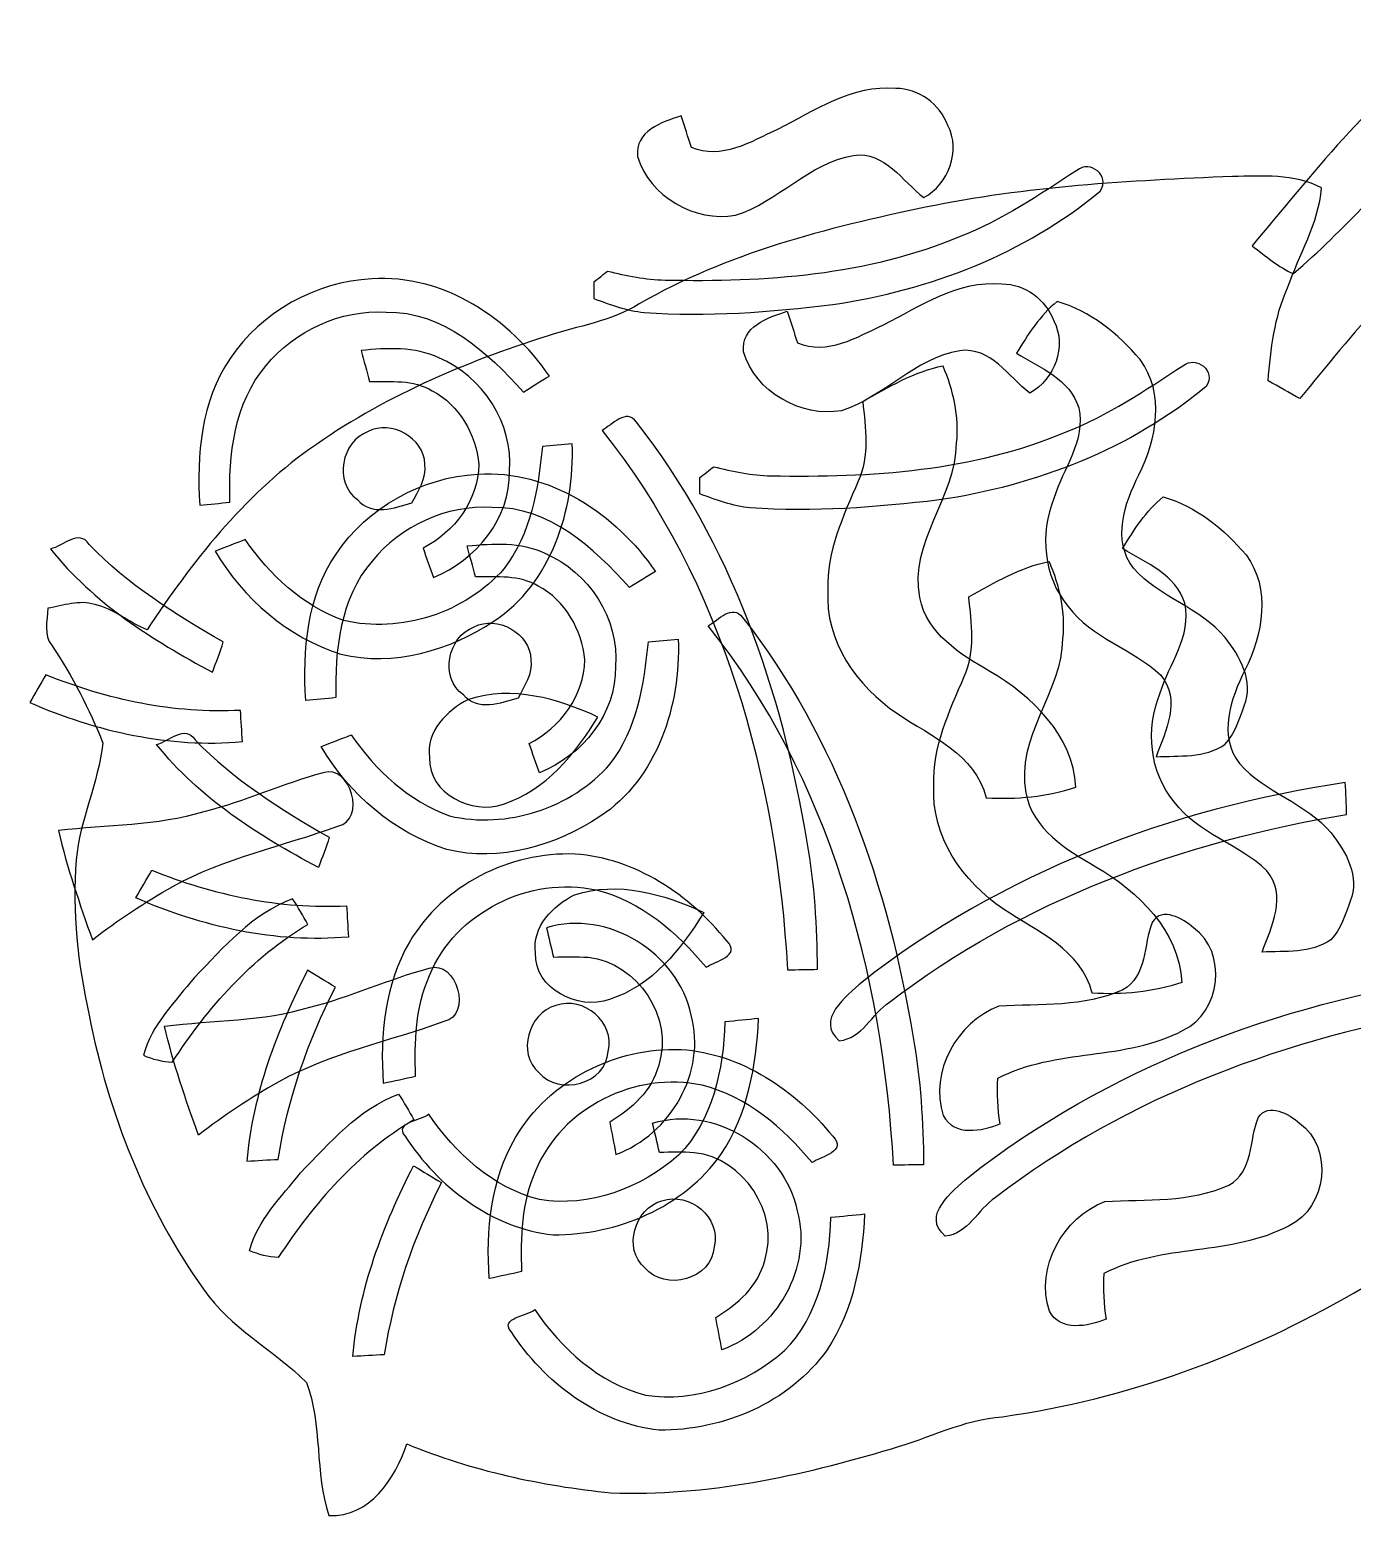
# Model space of a CAD drawing. Header units: centimetres. Extents: x -12.1 to 13.1, y -14.1 to 13.3.
# Drawn here: x -11.11 to -4.43, y 5.4 to 12.92 of the extents above; entities that cross this region are included whole.
import ezdxf

# ---------------------------------------------------------------- set-up
doc = ezdxf.new("R2010")
doc.units = ezdxf.units.CM
doc.header["$MEASUREMENT"] = 0
doc.layers.add('Camada 1', color=7, linetype='Continuous')

msp = doc.modelspace()

# ---------------------------------------------------------------- linework, layer by layer
at = {"layer": 'Camada 1', "color": 7}
for points, knots in [([(-3.95781, 12.8538), (-3.90666, 12.88768), (-3.84844, 12.91872), (-3.78529, 12.92048), (-3.78529, 12.92048), (-3.7218, 12.90214), (-3.67171, 12.85451), (-3.61879, 12.81712), (-3.61879, 12.81712), (-3.61809, 12.78607), (-3.61667, 12.72469), (-3.61597, 12.69365), (-3.61597, 12.69365), (-3.72356, 12.57158), (-3.85197, 12.47069), (-3.98392, 12.37615), (-3.98392, 12.37615), (-4.25767, 12.17576), (-4.4704, 11.9066), (-4.72863, 11.68823), (-4.72863, 11.68823), (-4.8073, 11.71998), (-4.86974, 11.77959), (-4.93818, 11.82793), (-4.93818, 11.82793), (-4.63549, 12.19094), (-4.33951, 12.56876), (-3.95781, 12.8538)], [0, 0, 0, 0, 0.125, 0.125, 0.125, 0.125, 0.25, 0.25, 0.25, 0.25, 0.375, 0.375, 0.375, 0.375, 0.5, 0.5, 0.5, 0.5, 0.625, 0.625, 0.625, 0.625, 0.75, 0.75, 0.75, 0.75, 1, 1, 1, 1]), ([(-7.33636, 12.41707), (-7.14798, 12.5109), (-6.95888, 12.6439), (-6.7377, 12.62345), (-6.7377, 12.62345), (-6.62199, 12.62486), (-6.5151, 12.54441), (-6.47522, 12.43718), (-6.47522, 12.43718), (-6.40749, 12.30736), (-6.47206, 12.1419), (-6.59589, 12.07205), (-6.59589, 12.07205), (-6.70524, 12.1546), (-6.79343, 12.307), (-6.95077, 12.28583), (-6.95077, 12.28583), (-7.17727, 12.24702), (-7.33283, 12.05229), (-7.54732, 11.98279), (-7.54732, 11.98279), (-7.75053, 11.94681), (-7.98548, 12.07805), (-8.04227, 12.27983), (-8.04227, 12.27983), (-8.0592, 12.40719), (-7.91809, 12.45552), (-7.82214, 12.48515), (-7.82214, 12.48515), (-7.80486, 12.43188), (-7.78686, 12.37861), (-7.77027, 12.325), (-7.77027, 12.325), (-7.61965, 12.2629), (-7.47006, 12.35321), (-7.33636, 12.41707)], [0, 0, 0, 0, 0.1, 0.1, 0.1, 0.1, 0.2, 0.2, 0.2, 0.2, 0.3, 0.3, 0.3, 0.3, 0.4, 0.4, 0.4, 0.4, 0.5, 0.5, 0.5, 0.5, 0.6, 0.6, 0.6, 0.6, 0.7, 0.7, 0.7, 0.7, 0.8, 0.8, 0.8, 0.8, 1, 1, 1, 1]), ([(-5.82295, 12.20998), (-5.75451, 12.26361), (-5.6536, 12.18388), (-5.70476, 12.10556), (-5.70476, 12.10556), (-6.08576, 11.78806), (-6.56731, 11.60391), (-7.0552, 11.53159), (-7.0552, 11.53159), (-7.37129, 11.4942), (-7.69055, 11.46915), (-8.00876, 11.49173), (-8.00876, 11.49173), (-8.09695, 11.50055), (-8.18091, 11.53159), (-8.26311, 11.56229), (-8.26311, 11.56229), (-8.26346, 11.58945), (-8.26381, 11.61697), (-8.26417, 11.64449), (-8.26417, 11.64449), (-8.24653, 11.65824), (-8.21125, 11.68576), (-8.19361, 11.69951), (-8.19361, 11.69951), (-8.09837, 11.67588), (-8.0017, 11.65542), (-7.90292, 11.65401), (-7.90292, 11.65401), (-7.39985, 11.64378), (-6.88269, 11.67729), (-6.41349, 11.87555), (-6.41349, 11.87555), (-6.20112, 11.9581), (-6.01274, 12.08687), (-5.82295, 12.20998)], [0, 0, 0, 0, 0.1, 0.1, 0.1, 0.1, 0.2, 0.2, 0.2, 0.2, 0.3, 0.3, 0.3, 0.3, 0.4, 0.4, 0.4, 0.4, 0.5, 0.5, 0.5, 0.5, 0.6, 0.6, 0.6, 0.6, 0.7, 0.7, 0.7, 0.7, 0.8, 0.8, 0.8, 0.8, 1, 1, 1, 1]), ([(-10.10144, 11.25854), (-9.94233, 11.49456), (-9.66893, 11.6473), (-9.3853, 11.66177), (-9.3853, 11.66177), (-9.02299, 11.68717), (-8.68679, 11.45928), (-8.48783, 11.1707), (-8.48783, 11.1707), (-8.53193, 11.14424), (-8.57567, 11.11708), (-8.61942, 11.08957), (-8.61942, 11.08957), (-8.79862, 11.29065), (-9.02582, 11.49879), (-9.31333, 11.49385), (-9.31333, 11.49385), (-9.54405, 11.50761), (-9.77335, 11.40036), (-9.9194, 11.22326), (-9.9194, 11.22326), (-10.08062, 11.03488), (-10.10884, 10.7717), (-10.10214, 10.53288), (-10.10214, 10.53288), (-10.15294, 10.52794), (-10.20374, 10.52265), (-10.25454, 10.51806), (-10.25454, 10.51806), (-10.27007, 10.7717), (-10.2489, 11.04265), (-10.10144, 11.25854)], [0, 0, 0, 0, 0.1111111, 0.1111111, 0.1111111, 0.1111111, 0.2222222, 0.2222222, 0.2222222, 0.2222222, 0.3333333, 0.3333333, 0.3333333, 0.3333333, 0.4444444, 0.4444444, 0.4444444, 0.4444444, 0.5555556, 0.5555556, 0.5555556, 0.5555556, 0.6666667, 0.6666667, 0.6666667, 0.6666667, 0.7777778, 0.7777778, 0.7777778, 0.7777778, 1, 1, 1, 1]), ([(-6.1281, 11.28676), (-6.06918, 11.38061), (-6.01027, 11.47726), (-5.92242, 11.54712), (-5.92242, 11.54712), (-5.75875, 11.5009), (-5.6134, 11.38449), (-5.50403, 11.25431), (-5.50403, 11.25431), (-5.37598, 11.08145), (-5.42079, 10.85144), (-5.50969, 10.67188), (-5.50969, 10.67188), (-5.58129, 10.52935), (-5.64761, 10.34062), (-5.53685, 10.19951), (-5.53685, 10.19951), (-5.40807, 10.05134), (-5.2003, 10.00195), (-5.07434, 9.84955), (-5.07434, 9.84955), (-4.9985, 9.75501), (-4.92794, 9.62695), (-4.97769, 9.50453), (-4.97769, 9.50453), (-5.00203, 9.43609), (-5.02496, 9.36307), (-5.07541, 9.30945), (-5.07541, 9.30945), (-5.17666, 9.23854), (-5.30684, 9.253), (-5.42325, 9.24701), (-5.42325, 9.24701), (-5.37527, 9.37542), (-5.29378, 9.53487), (-5.39962, 9.65835), (-5.39962, 9.65835), (-5.54002, 9.79452), (-5.74852, 9.84497), (-5.86739, 10.00653), (-5.86739, 10.00653), (-5.99334, 10.15717), (-6.01062, 10.37378), (-5.93936, 10.55263), (-5.93936, 10.55263), (-5.89314, 10.70292), (-5.77673, 10.84473), (-5.81342, 11.00949), (-5.81342, 11.00949), (-5.85645, 11.15447), (-6.01132, 11.21304), (-6.1281, 11.28676)], [0, 0, 0, 0, 0.0714286, 0.0714286, 0.0714286, 0.0714286, 0.1428571, 0.1428571, 0.1428571, 0.1428571, 0.2142857, 0.2142857, 0.2142857, 0.2142857, 0.2857143, 0.2857143, 0.2857143, 0.2857143, 0.3571429, 0.3571429, 0.3571429, 0.3571429, 0.4285714, 0.4285714, 0.4285714, 0.4285714, 0.5, 0.5, 0.5, 0.5, 0.5714286, 0.5714286, 0.5714286, 0.5714286, 0.6428571, 0.6428571, 0.6428571, 0.6428571, 0.7142857, 0.7142857, 0.7142857, 0.7142857, 0.7857143, 0.7857143, 0.7857143, 0.7857143, 0.8571429, 0.8571429, 0.8571429, 0.8571429, 1, 1, 1, 1]), ([(-9.43927, 11.29947), (-9.30769, 11.31252), (-9.16904, 11.32098), (-9.04592, 11.26243), (-9.04592, 11.26243), (-8.82543, 11.16929), (-8.66951, 10.93116), (-8.68927, 10.69022), (-8.68927, 10.69022), (-8.68503, 10.45174), (-8.85719, 10.23972), (-9.07273, 10.1533), (-9.07273, 10.1533), (-9.09072, 10.20268), (-9.10872, 10.25136), (-9.12636, 10.30075), (-9.12636, 10.30075), (-8.96761, 10.38331), (-8.84696, 10.541), (-8.84484, 10.72444), (-8.84484, 10.72444), (-8.85965, 10.87543), (-8.94221, 11.02501), (-9.07979, 11.09627), (-9.07979, 11.09627), (-9.17504, 11.15412), (-9.29005, 11.14178), (-9.39623, 11.14248), (-9.39623, 11.14248), (-9.41034, 11.19504), (-9.42516, 11.24726), (-9.43927, 11.29947)], [0, 0, 0, 0, 0.1111111, 0.1111111, 0.1111111, 0.1111111, 0.2222222, 0.2222222, 0.2222222, 0.2222222, 0.3333333, 0.3333333, 0.3333333, 0.3333333, 0.4444444, 0.4444444, 0.4444444, 0.4444444, 0.5555556, 0.5555556, 0.5555556, 0.5555556, 0.6666667, 0.6666667, 0.6666667, 0.6666667, 0.7777778, 0.7777778, 0.7777778, 0.7777778, 1, 1, 1, 1]), ([(-6.90491, 11.04229), (-6.77509, 11.1132), (-6.64632, 11.19222), (-6.49922, 11.2208), (-6.49922, 11.2208), (-6.44701, 11.09839), (-6.41597, 10.9661), (-6.43078, 10.83239), (-6.43078, 10.83239), (-6.43395, 10.55793), (-6.67137, 10.33285), (-6.61599, 10.05169), (-6.61599, 10.05169), (-6.58283, 9.8686), (-6.41103, 9.76418), (-6.26251, 9.67809), (-6.26251, 9.67809), (-6.04767, 9.55216), (-5.84412, 9.35672), (-5.82789, 9.09284), (-5.82789, 9.09284), (-5.97429, 9.04521), (-6.1281, 9.03005), (-6.2812, 9.03957), (-6.2812, 9.03957), (-6.33764, 9.26076), (-6.55849, 9.34896), (-6.72958, 9.46467), (-6.72958, 9.46467), (-6.93454, 9.60154), (-7.09648, 9.83262), (-7.0813, 10.08838), (-7.0813, 10.08838), (-7.08871, 10.28453), (-7.00298, 10.46373), (-6.92784, 10.63941), (-6.92784, 10.63941), (-6.86964, 10.76677), (-6.8901, 10.90824), (-6.90491, 11.04229)], [0, 0, 0, 0, 0.0909091, 0.0909091, 0.0909091, 0.0909091, 0.1818182, 0.1818182, 0.1818182, 0.1818182, 0.2727273, 0.2727273, 0.2727273, 0.2727273, 0.3636364, 0.3636364, 0.3636364, 0.3636364, 0.4545455, 0.4545455, 0.4545455, 0.4545455, 0.5454545, 0.5454545, 0.5454545, 0.5454545, 0.6363636, 0.6363636, 0.6363636, 0.6363636, 0.7272727, 0.7272727, 0.7272727, 0.7272727, 0.8181818, 0.8181818, 0.8181818, 0.8181818, 1, 1, 1, 1]), ([(-8.22148, 10.89625), (-8.17033, 10.92411), (-8.09942, 11.00949), (-8.04757, 10.93752), (-8.04757, 10.93752), (-7.56884, 10.32792), (-7.31026, 9.57297), (-7.18572, 8.8152), (-7.18572, 8.8152), (-7.14728, 8.60319), (-7.13563, 8.38799), (-7.13281, 8.17279), (-7.13281, 8.17279), (-7.18361, 8.17209), (-7.2344, 8.17104), (-7.2852, 8.16997), (-7.2852, 8.16997), (-7.33848, 9.138), (-7.60942, 10.12789), (-8.22148, 10.89625)], [0, 0, 0, 0, 0.1666667, 0.1666667, 0.1666667, 0.1666667, 0.3333333, 0.3333333, 0.3333333, 0.3333333, 0.5, 0.5, 0.5, 0.5, 0.6666667, 0.6666667, 0.6666667, 0.6666667, 1, 1, 1, 1]), ([(-9.40364, 10.89025), (-9.28793, 10.95198), (-9.12071, 10.85744), (-9.11683, 10.72585), (-9.11683, 10.72585), (-9.1066, 10.65283), (-9.1514, 10.59109), (-9.1821, 10.52971), (-9.1821, 10.52971), (-9.2717, 10.50395), (-9.386, 10.46091), (-9.45762, 10.54664), (-9.45762, 10.54664), (-9.58003, 10.63412), (-9.53805, 10.84086), (-9.40364, 10.89025)], [0, 0, 0, 0, 0.2, 0.2, 0.2, 0.2, 0.4, 0.4, 0.4, 0.4, 0.6, 0.6, 0.6, 0.6, 1, 1, 1, 1]), ([(-8.52346, 10.81405), (-8.47336, 10.81863), (-8.42292, 10.82322), (-8.37247, 10.82815), (-8.37247, 10.82815), (-8.36012, 10.49301), (-8.4776, 10.12472), (-8.76793, 9.93175), (-8.76793, 9.93175), (-8.99125, 9.78393), (-9.27593, 9.70068), (-9.54087, 9.76524), (-9.54087, 9.76524), (-9.80757, 9.8499), (-10.03617, 10.04534), (-10.17622, 10.28594), (-10.17622, 10.28594), (-10.12578, 10.30534), (-10.07533, 10.32474), (-10.02488, 10.34415), (-10.02488, 10.34415), (-9.90176, 10.16599), (-9.7349, 10.01042), (-9.52888, 9.93527), (-9.52888, 9.93527), (-9.23784, 9.86825), (-8.91327, 9.97302), (-8.71643, 10.19775), (-8.71643, 10.19775), (-8.58131, 10.37272), (-8.54427, 10.59956), (-8.52346, 10.81405)], [0, 0, 0, 0, 0.1111111, 0.1111111, 0.1111111, 0.1111111, 0.2222222, 0.2222222, 0.2222222, 0.2222222, 0.3333333, 0.3333333, 0.3333333, 0.3333333, 0.4444444, 0.4444444, 0.4444444, 0.4444444, 0.5555556, 0.5555556, 0.5555556, 0.5555556, 0.6666667, 0.6666667, 0.6666667, 0.6666667, 0.7777778, 0.7777778, 0.7777778, 0.7777778, 1, 1, 1, 1]), ([(-11.00843, 10.29687), (-10.94493, 10.30957), (-10.86379, 10.40165), (-10.81299, 10.3191), (-10.81299, 10.3191), (-10.6179, 10.1166), (-10.37836, 9.96632), (-10.13601, 9.82733), (-10.13601, 9.82733), (-10.14906, 9.77477), (-10.17164, 9.72537), (-10.19034, 9.67457), (-10.19034, 9.67457), (-10.49301, 9.83509), (-10.79323, 10.02594), (-11.00843, 10.29687)], [0, 0, 0, 0, 0.2, 0.2, 0.2, 0.2, 0.4, 0.4, 0.4, 0.4, 0.6, 0.6, 0.6, 0.6, 1, 1, 1, 1]), ([(-11.03206, 9.66082), (-10.72056, 9.53558), (-10.38506, 9.46326), (-10.04817, 9.48125), (-10.04817, 9.48125), (-10.04534, 9.42869), (-10.04216, 9.37577), (-10.03864, 9.32321), (-10.03864, 9.32321), (-10.40623, 9.29004), (-10.777, 9.37471), (-11.1132, 9.52076), (-11.1132, 9.52076), (-11.08674, 9.56768), (-11.05923, 9.61425), (-11.03206, 9.66082)], [0, 0, 0, 0, 0.2, 0.2, 0.2, 0.2, 0.4, 0.4, 0.4, 0.4, 0.6, 0.6, 0.6, 0.6, 1, 1, 1, 1]), ([(-8.89634, 9.53664), (-8.67727, 9.60754), (-8.44409, 9.54122), (-8.243, 9.44738), (-8.243, 9.44738), (-8.35659, 9.26253), (-8.50582, 9.07556), (-8.72031, 9.00782), (-8.72031, 9.00782), (-8.87835, 8.95103), (-9.09742, 9.06004), (-9.09425, 9.24207), (-9.09425, 9.24207), (-9.11189, 9.37506), (-9.00535, 9.4816), (-8.89634, 9.53664)], [0, 0, 0, 0, 0.2, 0.2, 0.2, 0.2, 0.4, 0.4, 0.4, 0.4, 0.6, 0.6, 0.6, 0.6, 1, 1, 1, 1]), ([(-10.23302, 8.96902), (-10.0277, 9.01981), (-9.83509, 9.11083), (-9.63118, 9.16552), (-9.63118, 9.16552), (-9.49078, 9.21103), (-9.41211, 8.92633), (-9.55604, 8.89564), (-9.55604, 8.89564), (-9.83473, 8.79615), (-10.12965, 8.73512), (-10.39106, 8.5919), (-10.39106, 8.5919), (-10.53218, 8.51111), (-10.66834, 8.42151), (-10.79676, 8.32167), (-10.79676, 8.32167), (-10.86062, 8.50335), (-10.92481, 8.68538), (-10.96821, 8.87341), (-10.96821, 8.87341), (-10.72268, 8.9034), (-10.47115, 8.89564), (-10.23302, 8.96902)], [0, 0, 0, 0, 0.1428571, 0.1428571, 0.1428571, 0.1428571, 0.2857143, 0.2857143, 0.2857143, 0.2857143, 0.4285714, 0.4285714, 0.4285714, 0.4285714, 0.5714286, 0.5714286, 0.5714286, 0.5714286, 0.7142857, 0.7142857, 0.7142857, 0.7142857, 1, 1, 1, 1]), ([(-6.90845, 8.1086), (-6.20676, 8.65893), (-5.34492, 8.98666), (-4.46687, 9.11647), (-4.46687, 9.11647), (-4.46334, 9.06285), (-4.46122, 9.00923), (-4.46122, 8.95526), (-4.46122, 8.95526), (-5.28778, 8.81873), (-6.102, 8.52028), (-6.7705, 8.00629), (-6.7705, 8.00629), (-6.8587, 7.94737), (-6.90986, 7.82214), (-7.02344, 7.8119), (-7.02344, 7.8119), (-7.14691, 7.91457), (-6.98712, 8.03839), (-6.90845, 8.1086)], [0, 0, 0, 0, 0.1666667, 0.1666667, 0.1666667, 0.1666667, 0.3333333, 0.3333333, 0.3333333, 0.3333333, 0.5, 0.5, 0.5, 0.5, 0.6666667, 0.6666667, 0.6666667, 0.6666667, 1, 1, 1, 1]), ([(-9.19514, 8.31038), (-9.02547, 8.59754), (-8.68891, 8.76864), (-8.358, 8.75488), (-8.358, 8.75488), (-8.05215, 8.73478), (-7.7805, 8.54816), (-7.59178, 8.31638), (-7.59178, 8.31638), (-7.51769, 8.23948), (-7.64857, 8.21584), (-7.69654, 8.18303), (-7.69654, 8.18303), (-7.84119, 8.35906), (-8.02534, 8.51852), (-8.25146, 8.57391), (-8.25146, 8.57391), (-8.5859, 8.64729), (-8.96302, 8.46137), (-9.09355, 8.14211), (-9.09355, 8.14211), (-9.1641, 7.9823), (-9.17116, 7.8045), (-9.16375, 7.63269), (-9.16375, 7.63269), (-9.21808, 7.6207), (-9.27276, 7.60906), (-9.32708, 7.59741), (-9.32708, 7.59741), (-9.34472, 7.84048), (-9.32038, 8.09625), (-9.19514, 8.31038)], [0, 0, 0, 0, 0.1111111, 0.1111111, 0.1111111, 0.1111111, 0.2222222, 0.2222222, 0.2222222, 0.2222222, 0.3333333, 0.3333333, 0.3333333, 0.3333333, 0.4444444, 0.4444444, 0.4444444, 0.4444444, 0.5555556, 0.5555556, 0.5555556, 0.5555556, 0.6666667, 0.6666667, 0.6666667, 0.6666667, 0.7777778, 0.7777778, 0.7777778, 0.7777778, 1, 1, 1, 1]), ([(-10.28099, 8.13152), (-10.1346, 8.28251), (-9.98819, 8.45502), (-9.78534, 8.5284), (-9.78534, 8.5284), (-9.75677, 8.48713), (-9.73313, 8.44268), (-9.70808, 8.39927), (-9.70808, 8.39927), (-9.99243, 8.23241), (-10.21397, 7.97701), (-10.39318, 7.70395), (-10.39318, 7.70395), (-10.44363, 7.70573), (-10.49266, 7.71913), (-10.53853, 7.73818), (-10.53853, 7.73818), (-10.49831, 7.89269), (-10.37801, 8.01017), (-10.28099, 8.13152)], [0, 0, 0, 0, 0.1666667, 0.1666667, 0.1666667, 0.1666667, 0.3333333, 0.3333333, 0.3333333, 0.3333333, 0.5, 0.5, 0.5, 0.5, 0.6666667, 0.6666667, 0.6666667, 0.6666667, 1, 1, 1, 1]), ([(-8.50265, 8.3827), (-8.19114, 8.47725), (-7.83766, 8.255), (-7.77134, 7.94032), (-7.77134, 7.94032), (-7.69372, 7.65174), (-7.8761, 7.33918), (-8.15163, 7.23759), (-8.15163, 7.23759), (-8.16256, 7.29192), (-8.17279, 7.34625), (-8.18303, 7.40092), (-8.18303, 7.40092), (-8.07261, 7.4669), (-7.96854, 7.55931), (-7.93573, 7.68879), (-7.93573, 7.68879), (-7.85917, 7.92903), (-8.04192, 8.20561), (-8.29133, 8.23348), (-8.29133, 8.23348), (-8.34989, 8.23806), (-8.40846, 8.23559), (-8.46701, 8.23488), (-8.46701, 8.23488), (-8.47901, 8.28428), (-8.491, 8.33331), (-8.50265, 8.3827)], [0, 0, 0, 0, 0.125, 0.125, 0.125, 0.125, 0.25, 0.25, 0.25, 0.25, 0.375, 0.375, 0.375, 0.375, 0.5, 0.5, 0.5, 0.5, 0.625, 0.625, 0.625, 0.625, 0.75, 0.75, 0.75, 0.75, 1, 1, 1, 1]), ([(-5.44159, 8.41233), (-5.39114, 8.48959), (-5.28708, 8.42891), (-5.23416, 8.3827), (-5.23416, 8.3827), (-5.05989, 8.25853), (-5.09517, 7.95478), (-5.28637, 7.86448), (-5.28637, 7.86448), (-5.57705, 7.7089), (-5.93054, 7.77521), (-6.22299, 7.62246), (-6.22299, 7.62246), (-6.22793, 7.5452), (-6.22194, 7.46831), (-6.21135, 7.39174), (-6.21135, 7.39174), (-6.30237, 7.35541), (-6.44348, 7.32754), (-6.49781, 7.43338), (-6.49781, 7.43338), (-6.56907, 7.65562), (-6.42972, 7.90363), (-6.21736, 7.98723), (-6.21736, 7.98723), (-6.00779, 7.99747), (-5.7866, 7.98124), (-5.59082, 8.06943), (-5.59082, 8.06943), (-5.46629, 8.13787), (-5.48886, 8.29803), (-5.44159, 8.41233)], [0, 0, 0, 0, 0.1111111, 0.1111111, 0.1111111, 0.1111111, 0.2222222, 0.2222222, 0.2222222, 0.2222222, 0.3333333, 0.3333333, 0.3333333, 0.3333333, 0.4444444, 0.4444444, 0.4444444, 0.4444444, 0.5555556, 0.5555556, 0.5555556, 0.5555556, 0.6666667, 0.6666667, 0.6666667, 0.6666667, 0.7777778, 0.7777778, 0.7777778, 0.7777778, 1, 1, 1, 1]), ([(-10.01641, 7.20336), (-9.98714, 7.54308), (-9.86367, 7.86659), (-9.70985, 8.16786), (-9.70985, 8.16786), (-9.66293, 8.13928), (-9.61602, 8.11071), (-9.56909, 8.08248), (-9.56909, 8.08248), (-9.70879, 7.80908), (-9.8104, 7.51662), (-9.85766, 7.21254), (-9.85766, 7.21254), (-9.91058, 7.20972), (-9.96349, 7.20653), (-10.01641, 7.20336)], [0, 0, 0, 0, 0.2, 0.2, 0.2, 0.2, 0.4, 0.4, 0.4, 0.4, 0.6, 0.6, 0.6, 0.6, 1, 1, 1, 1]), ([(-8.45537, 7.99041), (-8.31497, 8.03733), (-8.15374, 7.90751), (-8.1915, 7.75828), (-8.1915, 7.75828), (-8.19996, 7.59319), (-8.43879, 7.53039), (-8.54145, 7.65104), (-8.54145, 7.65104), (-8.65293, 7.74946), (-8.59402, 7.94985), (-8.45537, 7.99041)], [0, 0, 0, 0, 0.25, 0.25, 0.25, 0.25, 0.5, 0.5, 0.5, 0.5, 1, 1, 1, 1]), ([(-7.60095, 7.90716), (-7.54415, 7.9128), (-7.4877, 7.91845), (-7.43091, 7.92373), (-7.43091, 7.92373), (-7.44431, 7.68597), (-7.48454, 7.43866), (-7.62105, 7.23759), (-7.62105, 7.23759), (-7.81015, 6.96911), (-8.14704, 6.82941), (-8.46913, 6.83119), (-8.46913, 6.83119), (-8.77887, 6.86435), (-9.05051, 7.0746), (-9.21737, 7.32966), (-9.21737, 7.32966), (-9.27558, 7.39916), (-9.13694, 7.40657), (-9.09673, 7.44044), (-9.09673, 7.44044), (-8.96373, 7.24288), (-8.77322, 7.06966), (-8.53828, 7.00899), (-8.53828, 7.00899), (-8.28639, 6.96877), (-8.02357, 7.06683), (-7.83554, 7.23406), (-7.83554, 7.23406), (-7.66127, 7.40903), (-7.60906, 7.66903), (-7.60095, 7.90716)], [0, 0, 0, 0, 0.1111111, 0.1111111, 0.1111111, 0.1111111, 0.2222222, 0.2222222, 0.2222222, 0.2222222, 0.3333333, 0.3333333, 0.3333333, 0.3333333, 0.4444444, 0.4444444, 0.4444444, 0.4444444, 0.5555556, 0.5555556, 0.5555556, 0.5555556, 0.6666667, 0.6666667, 0.6666667, 0.6666667, 0.7777778, 0.7777778, 0.7777778, 0.7777778, 1, 1, 1, 1])]:
    msp.add_open_spline(points, degree=3, knots=knots, dxfattribs=at)
at = {"layer": 'Camada 1', "color": 156}
for points, knots in [([(-3.83814, 11.99705), (-3.66633, 12.15509), (-3.45503, 12.33148), (-3.20455, 12.29197), (-3.20455, 12.29197), (-2.97842, 12.2581), (-2.80592, 12.08171), (-2.73325, 11.87146), (-2.73325, 11.87146), (-2.56427, 11.93108), (-2.40233, 12.03374), (-2.21641, 12.02351), (-2.21641, 12.02351), (-2.04709, 12.02773), (-1.88481, 11.9212), (-1.81637, 11.76739), (-1.81637, 11.76739), (-1.74547, 11.63227), (-1.76133, 11.47494), (-1.77368, 11.32889), (-1.77368, 11.32889), (-1.42127, 11.39944), (-1.06248, 11.46718), (-0.70124, 11.44107), (-0.70124, 11.44107), (-0.56048, 11.42801), (-0.41162, 11.3938), (-0.30612, 11.29325), (-0.30612, 11.29325), (-0.1495, 11.15214), (-0.10681, 10.90309), (-0.20665, 10.71753), (-0.20665, 10.71753), (-0.28566, 10.57042), (-0.42467, 10.46917), (-0.55802, 10.37463), (-0.55802, 10.37463), (-0.80108, 10.20987), (-1.06708, 10.08323), (-1.33342, 9.96117), (-1.33342, 9.96117), (-1.24452, 9.86557), (-1.15879, 9.76008), (-1.12775, 9.63026), (-1.12775, 9.63026), (-1.06531, 9.45106), (-1.14645, 9.24362), (-1.29814, 9.13531), (-1.29814, 9.13531), (-1.44912, 9.02525), (-1.64105, 9.00479), (-1.8192, 8.96845), (-1.8192, 8.96845), (-1.80543, 8.9427), (-1.79169, 8.91659), (-1.77792, 8.89049), (-1.77792, 8.89049), (-1.73877, 8.64601), (-1.84248, 8.36309), (-2.07883, 8.25831), (-2.07883, 8.25831), (-2.33637, 8.14119), (-2.61823, 8.2329), (-2.8853, 8.24914), (-2.8853, 8.24914), (-3.21725, 8.31793), (-3.54498, 8.40436), (-3.87378, 8.48585), (-3.87378, 8.48585), (-3.78418, 8.35497), (-3.68821, 8.22162), (-3.55558, 8.13166), (-3.55558, 8.13166), (-3.36647, 8.04594), (-3.15729, 8.01349), (-2.96925, 7.92529), (-2.96925, 7.92529), (-2.89517, 7.88789), (-2.89692, 7.78205), (-2.95585, 7.73127), (-2.95585, 7.73127), (-3.8011, 6.79853), (-4.93881, 6.08977), (-6.19858, 5.91197), (-6.19858, 5.91197), (-6.39544, 5.89753), (-6.57217, 5.80297), (-6.75984, 5.75043), (-6.75984, 5.75043), (-7.21811, 5.61248), (-7.69577, 5.50841), (-8.17695, 5.5278), (-8.17695, 5.5278), (-8.52904, 5.56239), (-8.88004, 5.63963), (-9.20813, 5.77441), (-9.20813, 5.77441), (-9.26846, 5.59909), (-9.39193, 5.40399), (-9.60253, 5.41209), (-9.60253, 5.41209), (-9.6752, 5.62975), (-9.63288, 5.86928), (-9.71542, 6.08557), (-9.71542, 6.08557), (-9.88123, 6.25031), (-10.10065, 6.35897), (-10.2347, 6.55617), (-10.2347, 6.55617), (-10.52822, 6.96679), (-10.71695, 7.44798), (-10.81361, 7.94186), (-10.81361, 7.94186), (-10.8697, 8.19939), (-10.90005, 8.46362), (-10.87888, 8.72679), (-10.87888, 8.72679), (-10.85947, 8.92859), (-10.76704, 9.11485), (-10.7434, 9.31523), (-10.7434, 9.31523), (-10.81255, 9.48738), (-10.89688, 9.6539), (-11.00058, 9.80771), (-11.00058, 9.80771), (-11.04504, 9.86239), (-11.02422, 9.93401), (-11.02141, 9.9975), (-11.02141, 9.9975), (-10.94343, 10.0102), (-10.86302, 10.04089), (-10.78433, 10.0162), (-10.78433, 10.0162), (-10.68663, 9.99574), (-10.61218, 9.92378), (-10.52082, 9.88885), (-10.52082, 9.88885), (-10.29398, 10.22998), (-10.03539, 10.56089), (-9.69954, 10.80148), (-9.69954, 10.80148), (-9.33653, 11.06007), (-8.92238, 11.23928), (-8.49868, 11.37263), (-8.49868, 11.37263), (-8.34346, 11.42449), (-8.17554, 11.44636), (-8.03442, 11.53491), (-8.03442, 11.53491), (-7.59028, 11.79173), (-7.08687, 11.91909), (-6.5884, 12.02316), (-6.5884, 12.02316), (-6.07794, 12.12899), (-5.55652, 12.15792), (-5.03688, 12.17908), (-5.03688, 12.17908), (-4.88554, 12.17979), (-4.72538, 12.19637), (-4.58674, 12.12088), (-4.58674, 12.12088), (-4.6019, 11.94095), (-4.70103, 11.78432), (-4.75819, 11.61605), (-4.75819, 11.61605), (-4.82628, 11.46859), (-4.84285, 11.30631), (-4.85696, 11.1465), (-4.85696, 11.1465), (-4.80334, 11.11686), (-4.74971, 11.08688), (-4.69645, 11.05654), (-4.69645, 11.05654), (-4.4287, 11.38604), (-4.15493, 11.71306), (-3.83814, 11.99705)], [0, 0, 0, 0, 0.0222222, 0.0222222, 0.0222222, 0.0222222, 0.0444444, 0.0444444, 0.0444444, 0.0444444, 0.0666667, 0.0666667, 0.0666667, 0.0666667, 0.0888889, 0.0888889, 0.0888889, 0.0888889, 0.1111111, 0.1111111, 0.1111111, 0.1111111, 0.1333333, 0.1333333, 0.1333333, 0.1333333, 0.1555556, 0.1555556, 0.1555556, 0.1555556, 0.1777778, 0.1777778, 0.1777778, 0.1777778, 0.2, 0.2, 0.2, 0.2, 0.2222222, 0.2222222, 0.2222222, 0.2222222, 0.2444444, 0.2444444, 0.2444444, 0.2444444, 0.2666667, 0.2666667, 0.2666667, 0.2666667, 0.2888889, 0.2888889, 0.2888889, 0.2888889, 0.3111111, 0.3111111, 0.3111111, 0.3111111, 0.3333333, 0.3333333, 0.3333333, 0.3333333, 0.3555556, 0.3555556, 0.3555556, 0.3555556, 0.3777778, 0.3777778, 0.3777778, 0.3777778, 0.4, 0.4, 0.4, 0.4, 0.4222222, 0.4222222, 0.4222222, 0.4222222, 0.4444444, 0.4444444, 0.4444444, 0.4444444, 0.4666667, 0.4666667, 0.4666667, 0.4666667, 0.4888889, 0.4888889, 0.4888889, 0.4888889, 0.5111111, 0.5111111, 0.5111111, 0.5111111, 0.5333333, 0.5333333, 0.5333333, 0.5333333, 0.5555556, 0.5555556, 0.5555556, 0.5555556, 0.5777778, 0.5777778, 0.5777778, 0.5777778, 0.6, 0.6, 0.6, 0.6, 0.6222222, 0.6222222, 0.6222222, 0.6222222, 0.6444444, 0.6444444, 0.6444444, 0.6444444, 0.6666667, 0.6666667, 0.6666667, 0.6666667, 0.6888889, 0.6888889, 0.6888889, 0.6888889, 0.7111111, 0.7111111, 0.7111111, 0.7111111, 0.7333333, 0.7333333, 0.7333333, 0.7333333, 0.7555556, 0.7555556, 0.7555556, 0.7555556, 0.7777778, 0.7777778, 0.7777778, 0.7777778, 0.8, 0.8, 0.8, 0.8, 0.8222222, 0.8222222, 0.8222222, 0.8222222, 0.8444444, 0.8444444, 0.8444444, 0.8444444, 0.8666667, 0.8666667, 0.8666667, 0.8666667, 0.8888889, 0.8888889, 0.8888889, 0.8888889, 0.9111111, 0.9111111, 0.9111111, 0.9111111, 0.9333333, 0.9333333, 0.9333333, 0.9333333, 0.9555556, 0.9555556, 0.9555556, 0.9555556, 1, 1, 1, 1]), ([(-6.80077, 11.42978), (-6.80077, 11.42978), (-6.80077, 11.42978), (-6.80077, 11.42978), (-6.80077, 11.42978), (-6.93447, 11.36592), (-7.08406, 11.27561), (-7.23468, 11.33771), (-7.23468, 11.33771), (-7.25127, 11.39132), (-7.26927, 11.44459), (-7.28655, 11.49786), (-7.28655, 11.49786), (-7.38251, 11.46824), (-7.52362, 11.4199), (-7.50667, 11.29255), (-7.50667, 11.29255), (-7.44989, 11.09076), (-7.21494, 10.95952), (-7.01173, 10.99551), (-7.01173, 10.99551), (-6.79724, 11.065), (-6.64168, 11.25974), (-6.41518, 11.29855), (-6.41518, 11.29855), (-6.25784, 11.31971), (-6.16964, 11.16732), (-6.0603, 11.08476), (-6.0603, 11.08476), (-5.93646, 11.15461), (-5.8719, 11.32007), (-5.93963, 11.44989), (-5.93963, 11.44989), (-5.97951, 11.55713), (-6.08639, 11.63757), (-6.20211, 11.63616), (-6.20211, 11.63616), (-6.42329, 11.65661), (-6.61239, 11.52362), (-6.80077, 11.42978)], [0, 0, 0, 0, 0.0909091, 0.0909091, 0.0909091, 0.0909091, 0.1818182, 0.1818182, 0.1818182, 0.1818182, 0.2727273, 0.2727273, 0.2727273, 0.2727273, 0.3636364, 0.3636364, 0.3636364, 0.3636364, 0.4545455, 0.4545455, 0.4545455, 0.4545455, 0.5454545, 0.5454545, 0.5454545, 0.5454545, 0.6363636, 0.6363636, 0.6363636, 0.6363636, 0.7272727, 0.7272727, 0.7272727, 0.7272727, 0.8181818, 0.8181818, 0.8181818, 0.8181818, 1, 1, 1, 1]), ([(-5.28735, 11.2227), (-5.28735, 11.2227), (-5.28735, 11.2227), (-5.28735, 11.2227), (-5.28735, 11.2227), (-5.47715, 11.09958), (-5.66552, 10.97082), (-5.8779, 10.88826), (-5.8779, 10.88826), (-6.3471, 10.69), (-6.86426, 10.65649), (-7.36733, 10.66672), (-7.36733, 10.66672), (-7.46612, 10.66813), (-7.56277, 10.68859), (-7.65801, 10.71223), (-7.65801, 10.71223), (-7.67565, 10.69847), (-7.71093, 10.67095), (-7.72857, 10.6572), (-7.72857, 10.6572), (-7.72822, 10.62968), (-7.72788, 10.60216), (-7.72752, 10.575), (-7.72752, 10.575), (-7.64532, 10.5443), (-7.56136, 10.51326), (-7.47317, 10.50444), (-7.47317, 10.50444), (-7.15496, 10.48186), (-6.8357, 10.50692), (-6.51961, 10.5443), (-6.51961, 10.5443), (-6.03172, 10.61662), (-5.55016, 10.80077), (-5.16917, 11.11827), (-5.16917, 11.11827), (-5.11801, 11.1966), (-5.21892, 11.27632), (-5.28735, 11.2227)], [0, 0, 0, 0, 0.0909091, 0.0909091, 0.0909091, 0.0909091, 0.1818182, 0.1818182, 0.1818182, 0.1818182, 0.2727273, 0.2727273, 0.2727273, 0.2727273, 0.3636364, 0.3636364, 0.3636364, 0.3636364, 0.4545455, 0.4545455, 0.4545455, 0.4545455, 0.5454545, 0.5454545, 0.5454545, 0.5454545, 0.6363636, 0.6363636, 0.6363636, 0.6363636, 0.7272727, 0.7272727, 0.7272727, 0.7272727, 0.8181818, 0.8181818, 0.8181818, 0.8181818, 1, 1, 1, 1]), ([(-9.56584, 10.27125), (-9.56584, 10.27125), (-9.56584, 10.27125), (-9.56584, 10.27125), (-9.56584, 10.27125), (-9.7133, 10.05536), (-9.73447, 9.78442), (-9.71894, 9.53077), (-9.71894, 9.53077), (-9.66816, 9.53536), (-9.61734, 9.54065), (-9.56656, 9.5456), (-9.56656, 9.5456), (-9.57324, 9.78442), (-9.54503, 10.0476), (-9.3838, 10.23598), (-9.3838, 10.23598), (-9.23776, 10.41307), (-9.00845, 10.52032), (-8.77774, 10.50656), (-8.77774, 10.50656), (-8.49023, 10.5115), (-8.26304, 10.30336), (-8.08382, 10.10228), (-8.08382, 10.10228), (-8.04007, 10.12979), (-7.99634, 10.15695), (-7.95224, 10.18341), (-7.95224, 10.18341), (-8.15121, 10.47199), (-8.4874, 10.69989), (-8.8497, 10.67449), (-8.8497, 10.67449), (-9.13334, 10.66002), (-9.40674, 10.50727), (-9.56584, 10.27125)], [0, 0, 0, 0, 0.1, 0.1, 0.1, 0.1, 0.2, 0.2, 0.2, 0.2, 0.3, 0.3, 0.3, 0.3, 0.4, 0.4, 0.4, 0.4, 0.5, 0.5, 0.5, 0.5, 0.6, 0.6, 0.6, 0.6, 0.7, 0.7, 0.7, 0.7, 0.8, 0.8, 0.8, 0.8, 1, 1, 1, 1]), ([(-5.5925, 10.29948), (-5.5925, 10.29948), (-5.5925, 10.29948), (-5.5925, 10.29948), (-5.5925, 10.29948), (-5.47573, 10.22575), (-5.32086, 10.16719), (-5.27783, 10.0222), (-5.27783, 10.0222), (-5.24114, 9.85745), (-5.35755, 9.71564), (-5.40376, 9.56535), (-5.40376, 9.56535), (-5.47503, 9.38649), (-5.45775, 9.16988), (-5.3318, 9.01925), (-5.3318, 9.01925), (-5.21293, 8.85768), (-5.00443, 8.80724), (-4.86402, 8.67106), (-4.86402, 8.67106), (-4.75819, 8.54759), (-4.83968, 8.38813), (-4.88766, 8.25972), (-4.88766, 8.25972), (-4.77124, 8.26572), (-4.64107, 8.25125), (-4.53982, 8.32217), (-4.53982, 8.32217), (-4.48937, 8.37578), (-4.46644, 8.44881), (-4.4421, 8.51724), (-4.4421, 8.51724), (-4.39235, 8.63967), (-4.46291, 8.76772), (-4.53875, 8.86226), (-4.53875, 8.86226), (-4.66471, 9.01466), (-4.87248, 9.06405), (-5.00126, 9.21222), (-5.00126, 9.21222), (-5.11202, 9.35333), (-5.0457, 9.54207), (-4.97409, 9.68459), (-4.97409, 9.68459), (-4.88519, 9.86416), (-4.84039, 10.09417), (-4.96844, 10.26702), (-4.96844, 10.26702), (-5.07781, 10.3972), (-5.22316, 10.51362), (-5.38683, 10.55983), (-5.38683, 10.55983), (-5.47468, 10.48998), (-5.53359, 10.39332), (-5.5925, 10.29948)], [0, 0, 0, 0, 0.0666667, 0.0666667, 0.0666667, 0.0666667, 0.1333333, 0.1333333, 0.1333333, 0.1333333, 0.2, 0.2, 0.2, 0.2, 0.2666667, 0.2666667, 0.2666667, 0.2666667, 0.3333333, 0.3333333, 0.3333333, 0.3333333, 0.4, 0.4, 0.4, 0.4, 0.4666667, 0.4666667, 0.4666667, 0.4666667, 0.5333333, 0.5333333, 0.5333333, 0.5333333, 0.6, 0.6, 0.6, 0.6, 0.6666667, 0.6666667, 0.6666667, 0.6666667, 0.7333333, 0.7333333, 0.7333333, 0.7333333, 0.8, 0.8, 0.8, 0.8, 0.8666667, 0.8666667, 0.8666667, 0.8666667, 1, 1, 1, 1]), ([(-8.90369, 10.31218), (-8.90369, 10.31218), (-8.90369, 10.31218), (-8.90369, 10.31218), (-8.90369, 10.31218), (-8.88956, 10.25997), (-8.87475, 10.20775), (-8.86064, 10.1552), (-8.86064, 10.1552), (-8.75445, 10.15449), (-8.63945, 10.16683), (-8.5442, 10.10898), (-8.5442, 10.10898), (-8.40662, 10.03772), (-8.32405, 9.88814), (-8.30924, 9.73715), (-8.30924, 9.73715), (-8.31137, 9.55371), (-8.43202, 9.39602), (-8.59077, 9.31347), (-8.59077, 9.31347), (-8.57313, 9.26407), (-8.55513, 9.21539), (-8.53713, 9.16601), (-8.53713, 9.16601), (-8.32161, 9.25244), (-8.14944, 9.46445), (-8.15367, 9.70293), (-8.15367, 9.70293), (-8.13392, 9.94388), (-8.28984, 10.182), (-8.51033, 10.27514), (-8.51033, 10.27514), (-8.63346, 10.3337), (-8.77209, 10.32523), (-8.90369, 10.31218)], [0, 0, 0, 0, 0.1, 0.1, 0.1, 0.1, 0.2, 0.2, 0.2, 0.2, 0.3, 0.3, 0.3, 0.3, 0.4, 0.4, 0.4, 0.4, 0.5, 0.5, 0.5, 0.5, 0.6, 0.6, 0.6, 0.6, 0.7, 0.7, 0.7, 0.7, 0.8, 0.8, 0.8, 0.8, 1, 1, 1, 1]), ([(-6.36932, 10.055), (-6.36932, 10.055), (-6.36932, 10.055), (-6.36932, 10.055), (-6.36932, 10.055), (-6.35451, 9.92095), (-6.33405, 9.77949), (-6.39225, 9.65213), (-6.39225, 9.65213), (-6.46739, 9.47645), (-6.55312, 9.29724), (-6.54571, 9.10109), (-6.54571, 9.10109), (-6.56089, 8.84533), (-6.39895, 8.61426), (-6.19398, 8.47739), (-6.19398, 8.47739), (-6.0229, 8.36167), (-5.80205, 8.27348), (-5.74561, 8.05229), (-5.74561, 8.05229), (-5.5925, 8.04276), (-5.4387, 8.05793), (-5.2923, 8.10555), (-5.2923, 8.10555), (-5.30852, 8.36943), (-5.51208, 8.56487), (-5.72692, 8.69081), (-5.72692, 8.69081), (-5.87543, 8.77689), (-6.04724, 8.88131), (-6.0804, 9.0644), (-6.0804, 9.0644), (-6.13578, 9.34557), (-5.89836, 9.57064), (-5.89519, 9.84511), (-5.89519, 9.84511), (-5.88038, 9.97881), (-5.91142, 10.1111), (-5.96363, 10.23351), (-5.96363, 10.23351), (-6.11073, 10.20494), (-6.23949, 10.12591), (-6.36932, 10.055)], [0, 0, 0, 0, 0.0833333, 0.0833333, 0.0833333, 0.0833333, 0.1666667, 0.1666667, 0.1666667, 0.1666667, 0.25, 0.25, 0.25, 0.25, 0.3333333, 0.3333333, 0.3333333, 0.3333333, 0.4166667, 0.4166667, 0.4166667, 0.4166667, 0.5, 0.5, 0.5, 0.5, 0.5833333, 0.5833333, 0.5833333, 0.5833333, 0.6666667, 0.6666667, 0.6666667, 0.6666667, 0.75, 0.75, 0.75, 0.75, 0.8333333, 0.8333333, 0.8333333, 0.8333333, 1, 1, 1, 1]), ([(-7.68588, 9.90896), (-7.68588, 9.90896), (-7.68588, 9.90896), (-7.68588, 9.90896), (-7.68588, 9.90896), (-7.07383, 9.1406), (-6.80289, 8.15071), (-6.74961, 7.18269), (-6.74961, 7.18269), (-6.69881, 7.18376), (-6.64801, 7.18479), (-6.59721, 7.18552), (-6.59721, 7.18552), (-6.60004, 7.40072), (-6.61169, 7.6159), (-6.65013, 7.82791), (-6.65013, 7.82791), (-6.77467, 8.58568), (-7.03324, 9.34063), (-7.51197, 9.95023), (-7.51197, 9.95023), (-7.56382, 10.0222), (-7.63474, 9.93682), (-7.68588, 9.90896)], [0, 0, 0, 0, 0.1428571, 0.1428571, 0.1428571, 0.1428571, 0.2857143, 0.2857143, 0.2857143, 0.2857143, 0.4285714, 0.4285714, 0.4285714, 0.4285714, 0.5714286, 0.5714286, 0.5714286, 0.5714286, 0.7142857, 0.7142857, 0.7142857, 0.7142857, 1, 1, 1, 1]), ([(-8.86805, 9.90296), (-8.86805, 9.90296), (-8.86805, 9.90296), (-8.86805, 9.90296), (-8.86805, 9.90296), (-9.00246, 9.85357), (-9.04444, 9.64684), (-8.92202, 9.55935), (-8.92202, 9.55935), (-8.85041, 9.47363), (-8.73612, 9.51667), (-8.64651, 9.54242), (-8.64651, 9.54242), (-8.61582, 9.6038), (-8.571, 9.66554), (-8.58123, 9.73857), (-8.58123, 9.73857), (-8.58512, 9.87015), (-8.75234, 9.96469), (-8.86805, 9.90296)], [0, 0, 0, 0, 0.1666667, 0.1666667, 0.1666667, 0.1666667, 0.3333333, 0.3333333, 0.3333333, 0.3333333, 0.5, 0.5, 0.5, 0.5, 0.6666667, 0.6666667, 0.6666667, 0.6666667, 1, 1, 1, 1]), ([(-7.98788, 9.82676), (-7.98788, 9.82676), (-7.98788, 9.82676), (-7.98788, 9.82676), (-7.98788, 9.82676), (-8.00869, 9.61227), (-8.04572, 9.38543), (-8.18084, 9.21046), (-8.18084, 9.21046), (-8.37769, 8.98574), (-8.70225, 8.88096), (-8.9933, 8.94798), (-8.9933, 8.94798), (-9.19931, 9.02313), (-9.36616, 9.1787), (-9.48929, 9.35686), (-9.48929, 9.35686), (-9.53974, 9.33745), (-9.59019, 9.31806), (-9.64063, 9.29865), (-9.64063, 9.29865), (-9.50059, 9.05805), (-9.27197, 8.86262), (-9.00529, 8.77795), (-9.00529, 8.77795), (-8.74034, 8.71339), (-8.45566, 8.79664), (-8.23234, 8.94446), (-8.23234, 8.94446), (-7.94201, 9.13743), (-7.82453, 9.50573), (-7.83688, 9.84087), (-7.83688, 9.84087), (-7.88732, 9.83593), (-7.93777, 9.83134), (-7.98788, 9.82676)], [0, 0, 0, 0, 0.1, 0.1, 0.1, 0.1, 0.2, 0.2, 0.2, 0.2, 0.3, 0.3, 0.3, 0.3, 0.4, 0.4, 0.4, 0.4, 0.5, 0.5, 0.5, 0.5, 0.6, 0.6, 0.6, 0.6, 0.7, 0.7, 0.7, 0.7, 0.8, 0.8, 0.8, 0.8, 1, 1, 1, 1]), ([(-10.47283, 9.30958), (-10.47283, 9.30958), (-10.47283, 9.30958), (-10.47283, 9.30958), (-10.47283, 9.30958), (-10.25765, 9.03865), (-9.95742, 8.8478), (-9.65475, 8.68729), (-9.65475, 8.68729), (-9.63605, 8.73808), (-9.61346, 8.78748), (-9.60043, 8.84004), (-9.60043, 8.84004), (-9.84277, 8.97903), (-10.08231, 9.12932), (-10.27739, 9.33181), (-10.27739, 9.33181), (-10.3282, 9.41436), (-10.40933, 9.32229), (-10.47283, 9.30958)], [0, 0, 0, 0, 0.1666667, 0.1666667, 0.1666667, 0.1666667, 0.3333333, 0.3333333, 0.3333333, 0.3333333, 0.5, 0.5, 0.5, 0.5, 0.6666667, 0.6666667, 0.6666667, 0.6666667, 1, 1, 1, 1]), ([(-10.49646, 8.67353), (-10.49646, 8.67353), (-10.49646, 8.67353), (-10.49646, 8.67353), (-10.49646, 8.67353), (-10.52364, 8.62696), (-10.55115, 8.58039), (-10.57761, 8.53347), (-10.57761, 8.53347), (-10.24142, 8.38742), (-9.87064, 8.30275), (-9.50305, 8.33592), (-9.50305, 8.33592), (-9.50658, 8.38848), (-9.50975, 8.4414), (-9.51257, 8.49396), (-9.51257, 8.49396), (-9.84947, 8.47597), (-10.18495, 8.54829), (-10.49646, 8.67353)], [0, 0, 0, 0, 0.1666667, 0.1666667, 0.1666667, 0.1666667, 0.3333333, 0.3333333, 0.3333333, 0.3333333, 0.5, 0.5, 0.5, 0.5, 0.6666667, 0.6666667, 0.6666667, 0.6666667, 1, 1, 1, 1]), ([(-8.36074, 8.54935), (-8.36074, 8.54935), (-8.36074, 8.54935), (-8.36074, 8.54935), (-8.36074, 8.54935), (-8.46976, 8.49432), (-8.5763, 8.38778), (-8.55866, 8.25478), (-8.55866, 8.25478), (-8.56183, 8.07275), (-8.34276, 7.96374), (-8.18471, 8.02053), (-8.18471, 8.02053), (-7.97024, 8.08827), (-7.821, 8.27524), (-7.70741, 8.4601), (-7.70741, 8.4601), (-7.9085, 8.55394), (-8.14167, 8.62025), (-8.36074, 8.54935)], [0, 0, 0, 0, 0.1666667, 0.1666667, 0.1666667, 0.1666667, 0.3333333, 0.3333333, 0.3333333, 0.3333333, 0.5, 0.5, 0.5, 0.5, 0.6666667, 0.6666667, 0.6666667, 0.6666667, 1, 1, 1, 1]), ([(-9.69744, 7.98173), (-9.69744, 7.98173), (-9.69744, 7.98173), (-9.69744, 7.98173), (-9.69744, 7.98173), (-9.93556, 7.90835), (-10.18709, 7.91611), (-10.43262, 7.88613), (-10.43262, 7.88613), (-10.38922, 7.6981), (-10.32503, 7.51606), (-10.26116, 7.3344), (-10.26116, 7.3344), (-10.13276, 7.43422), (-9.99658, 7.52382), (-9.85547, 7.60461), (-9.85547, 7.60461), (-9.59405, 7.74784), (-9.29915, 7.80885), (-9.02045, 7.90835), (-9.02045, 7.90835), (-8.87651, 7.93904), (-8.95519, 8.22374), (-9.09558, 8.17823), (-9.09558, 8.17823), (-9.2995, 8.12355), (-9.49211, 8.03253), (-9.69744, 7.98173)], [0, 0, 0, 0, 0.125, 0.125, 0.125, 0.125, 0.25, 0.25, 0.25, 0.25, 0.375, 0.375, 0.375, 0.375, 0.5, 0.5, 0.5, 0.5, 0.625, 0.625, 0.625, 0.625, 0.75, 0.75, 0.75, 0.75, 1, 1, 1, 1]), ([(-6.37285, 7.1213), (-6.37285, 7.1213), (-6.37285, 7.1213), (-6.37285, 7.1213), (-6.37285, 7.1213), (-6.45152, 7.05109), (-6.61132, 6.92727), (-6.48785, 6.82461), (-6.48785, 6.82461), (-6.37427, 6.83484), (-6.32311, 6.9601), (-6.23491, 7.01902), (-6.23491, 7.01902), (-5.56641, 7.53301), (-4.75219, 7.83145), (-3.92563, 7.96797), (-3.92563, 7.96797), (-3.92563, 8.02194), (-3.92775, 8.07557), (-3.93128, 8.12919), (-3.93128, 8.12919), (-4.80933, 7.99937), (-5.67117, 7.67164), (-6.37285, 7.1213)], [0, 0, 0, 0, 0.1428571, 0.1428571, 0.1428571, 0.1428571, 0.2857143, 0.2857143, 0.2857143, 0.2857143, 0.4285714, 0.4285714, 0.4285714, 0.4285714, 0.5714286, 0.5714286, 0.5714286, 0.5714286, 0.7142857, 0.7142857, 0.7142857, 0.7142857, 1, 1, 1, 1]), ([(-8.65955, 7.3231), (-8.65955, 7.3231), (-8.65955, 7.3231), (-8.65955, 7.3231), (-8.65955, 7.3231), (-8.7848, 7.10897), (-8.80912, 6.8532), (-8.79148, 6.61012), (-8.79148, 6.61012), (-8.73717, 6.62176), (-8.68248, 6.63341), (-8.62815, 6.64539), (-8.62815, 6.64539), (-8.63556, 6.8172), (-8.62851, 6.995), (-8.55796, 7.15482), (-8.55796, 7.15482), (-8.42744, 7.4741), (-8.05031, 7.65999), (-7.71587, 7.58661), (-7.71587, 7.58661), (-7.48975, 7.53123), (-7.3056, 7.37178), (-7.16095, 7.19575), (-7.16095, 7.19575), (-7.11298, 7.22856), (-6.9821, 7.2522), (-7.05619, 7.32909), (-7.05619, 7.32909), (-7.24491, 7.56088), (-7.51656, 7.7475), (-7.82241, 7.76758), (-7.82241, 7.76758), (-8.15331, 7.78136), (-8.48986, 7.61024), (-8.65955, 7.3231)], [0, 0, 0, 0, 0.1, 0.1, 0.1, 0.1, 0.2, 0.2, 0.2, 0.2, 0.3, 0.3, 0.3, 0.3, 0.4, 0.4, 0.4, 0.4, 0.5, 0.5, 0.5, 0.5, 0.6, 0.6, 0.6, 0.6, 0.7, 0.7, 0.7, 0.7, 0.8, 0.8, 0.8, 0.8, 1, 1, 1, 1]), ([(-9.7454, 7.14425), (-9.7454, 7.14425), (-9.7454, 7.14425), (-9.7454, 7.14425), (-9.7454, 7.14425), (-9.84241, 7.02287), (-9.96271, 6.9054), (-10.00293, 6.75088), (-10.00293, 6.75088), (-9.95706, 6.73183), (-9.90804, 6.71843), (-9.8576, 6.71667), (-9.8576, 6.71667), (-9.67839, 6.98973), (-9.45683, 7.24513), (-9.17249, 7.41198), (-9.17249, 7.41198), (-9.19754, 7.45539), (-9.22119, 7.49983), (-9.24975, 7.5411), (-9.24975, 7.5411), (-9.4526, 7.46772), (-9.59901, 7.29522), (-9.7454, 7.14425)], [0, 0, 0, 0, 0.1428571, 0.1428571, 0.1428571, 0.1428571, 0.2857143, 0.2857143, 0.2857143, 0.2857143, 0.4285714, 0.4285714, 0.4285714, 0.4285714, 0.5714286, 0.5714286, 0.5714286, 0.5714286, 0.7142857, 0.7142857, 0.7142857, 0.7142857, 1, 1, 1, 1]), ([(-7.96705, 7.39541), (-7.96705, 7.39541), (-7.96705, 7.39541), (-7.96705, 7.39541), (-7.96705, 7.39541), (-7.95541, 7.34602), (-7.94342, 7.29698), (-7.93141, 7.2476), (-7.93141, 7.2476), (-7.87287, 7.2483), (-7.8143, 7.25078), (-7.75575, 7.2462), (-7.75575, 7.2462), (-7.50632, 7.21832), (-7.32358, 6.94174), (-7.40015, 6.70152), (-7.40015, 6.70152), (-7.43295, 6.57202), (-7.53702, 6.47962), (-7.64743, 6.41364), (-7.64743, 6.41364), (-7.6372, 6.35897), (-7.62697, 6.30464), (-7.61605, 6.25031), (-7.61605, 6.25031), (-7.34051, 6.35191), (-7.15813, 6.66445), (-7.23575, 6.95304), (-7.23575, 6.95304), (-7.30206, 7.2677), (-7.65555, 7.48996), (-7.96705, 7.39541)], [0, 0, 0, 0, 0.1111111, 0.1111111, 0.1111111, 0.1111111, 0.2222222, 0.2222222, 0.2222222, 0.2222222, 0.3333333, 0.3333333, 0.3333333, 0.3333333, 0.4444444, 0.4444444, 0.4444444, 0.4444444, 0.5555556, 0.5555556, 0.5555556, 0.5555556, 0.6666667, 0.6666667, 0.6666667, 0.6666667, 0.7777778, 0.7777778, 0.7777778, 0.7777778, 1, 1, 1, 1]), ([(-4.906, 7.42504), (-4.906, 7.42504), (-4.906, 7.42504), (-4.906, 7.42504), (-4.906, 7.42504), (-4.95327, 7.31075), (-4.9307, 7.15058), (-5.05523, 7.08216), (-5.05523, 7.08216), (-5.25101, 6.99397), (-5.4722, 7.0102), (-5.68177, 6.99996), (-5.68177, 6.99996), (-5.89412, 6.91635), (-6.03348, 6.66834), (-5.96221, 6.4461), (-5.96221, 6.4461), (-5.90789, 6.34026), (-5.76678, 6.36813), (-5.67576, 6.40445), (-5.67576, 6.40445), (-5.68635, 6.48103), (-5.69234, 6.55792), (-5.6874, 6.63516), (-5.6874, 6.63516), (-5.39494, 6.78792), (-5.04146, 6.7216), (-4.75078, 6.87718), (-4.75078, 6.87718), (-4.55958, 6.96751), (-4.5243, 7.27125), (-4.69857, 7.39541), (-4.69857, 7.39541), (-4.75149, 7.44162), (-4.85555, 7.50231), (-4.906, 7.42504)], [0, 0, 0, 0, 0.1, 0.1, 0.1, 0.1, 0.2, 0.2, 0.2, 0.2, 0.3, 0.3, 0.3, 0.3, 0.4, 0.4, 0.4, 0.4, 0.5, 0.5, 0.5, 0.5, 0.6, 0.6, 0.6, 0.6, 0.7, 0.7, 0.7, 0.7, 0.8, 0.8, 0.8, 0.8, 1, 1, 1, 1]), ([(-9.48081, 6.21607), (-9.48081, 6.21607), (-9.48081, 6.21607), (-9.48081, 6.21607), (-9.48081, 6.21607), (-9.4279, 6.21924), (-9.37498, 6.22244), (-9.32206, 6.22527), (-9.32206, 6.22527), (-9.27479, 6.52933), (-9.1732, 6.82178), (-9.0335, 7.09519), (-9.0335, 7.09519), (-9.08042, 7.12344), (-9.12734, 7.152), (-9.17427, 7.18057), (-9.17427, 7.18057), (-9.32807, 6.87932), (-9.45155, 6.55579), (-9.48081, 6.21607)], [0, 0, 0, 0, 0.1666667, 0.1666667, 0.1666667, 0.1666667, 0.3333333, 0.3333333, 0.3333333, 0.3333333, 0.5, 0.5, 0.5, 0.5, 0.6666667, 0.6666667, 0.6666667, 0.6666667, 1, 1, 1, 1]), ([(-7.91977, 7.00313), (-7.91977, 7.00313), (-7.91977, 7.00313), (-7.91977, 7.00313), (-7.91977, 7.00313), (-8.05843, 6.96255), (-8.11734, 6.76218), (-8.00586, 6.66376), (-8.00586, 6.66376), (-7.9032, 6.54311), (-7.66437, 6.60591), (-7.65591, 6.771), (-7.65591, 6.771), (-7.61815, 6.92021), (-7.77938, 7.05005), (-7.91977, 7.00313)], [0, 0, 0, 0, 0.2, 0.2, 0.2, 0.2, 0.4, 0.4, 0.4, 0.4, 0.6, 0.6, 0.6, 0.6, 1, 1, 1, 1]), ([(-7.06535, 6.91987), (-7.06535, 6.91987), (-7.06535, 6.91987), (-7.06535, 6.91987), (-7.06535, 6.91987), (-7.07346, 6.68174), (-7.12568, 6.42174), (-7.29994, 6.24676), (-7.29994, 6.24676), (-7.48798, 6.07954), (-7.75079, 5.98149), (-8.00269, 6.02169), (-8.00269, 6.02169), (-8.23763, 6.08236), (-8.42813, 6.25558), (-8.56114, 6.45316), (-8.56114, 6.45316), (-8.60135, 6.41929), (-8.73998, 6.41189), (-8.68179, 6.34236), (-8.68179, 6.34236), (-8.51491, 6.08732), (-8.24328, 5.87707), (-7.93355, 5.84389), (-7.93355, 5.84389), (-7.61145, 5.84214), (-7.27455, 5.98184), (-7.08546, 6.25031), (-7.08546, 6.25031), (-6.94894, 6.45137), (-6.90872, 6.69869), (-6.89532, 6.93644), (-6.89532, 6.93644), (-6.95211, 6.93116), (-7.00856, 6.92552), (-7.06535, 6.91987)], [0, 0, 0, 0, 0.1, 0.1, 0.1, 0.1, 0.2, 0.2, 0.2, 0.2, 0.3, 0.3, 0.3, 0.3, 0.4, 0.4, 0.4, 0.4, 0.5, 0.5, 0.5, 0.5, 0.6, 0.6, 0.6, 0.6, 0.7, 0.7, 0.7, 0.7, 0.8, 0.8, 0.8, 0.8, 1, 1, 1, 1])]:
    msp.add_open_spline(points, degree=3, knots=knots, dxfattribs=at)

doc.saveas('drawing.dxf')
